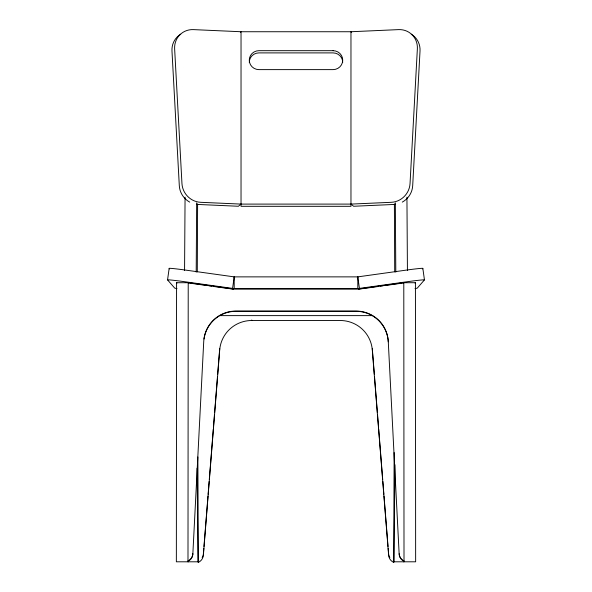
<?xml version="1.0" encoding="UTF-8"?>
<svg xmlns="http://www.w3.org/2000/svg" width="592" height="592" viewBox="0 0 592 592"><rect width="100%" height="100%" fill="white"/><g stroke="black" fill="none" stroke-linecap="round" stroke-linejoin="round"><path stroke-width="0.89" d="M393.695 561.801L415.643 561.801L415.421 282.717L403.374 282.717L357.25 289.148L234.75 289.148L188.626 282.717L176.579 282.717L176.357 561.801L198.305 561.801M187.99 561.801L188.219 282.717L188.582 283.139M197.869 456.972L198.313 562.4A8.695 8.636 0 0 0 203.382 555.215L219.706 349.924A32.153 31.931 0 0 1 251.763 320.509L340.237 320.509A32.153 31.931 0 0 1 372.294 349.924L388.618 555.215A8.695 8.636 0 0 0 393.687 562.4L394.146 452.54M197.617 203.826L197.328 262.937A223.798 7.807 90 0 0 197.284 271.883M184.571 270.507L185.067 197.173M196.196 272.142L196.662 202.878M394.931 464.683L394.006 561.764M192.844 554.038L192.844 553.772A8.458 8.458 0 0 1 187.997 560.994L187.997 561.26A8.458 8.458 0 0 0 192.844 554.038L203.729 341.554A32.153 32.146 0 0 1 235.845 311.059L356.155 311.059A32.153 32.146 0 0 1 388.271 341.554L399.156 554.038A8.458 8.458 0 0 0 404.003 561.26L404.003 560.994A8.458 8.458 0 0 1 399.156 553.772M188.426 560.513L188.271 561.801M203.818 548.34L203.382 553.838A8.695 8.636 0 0 1 202.161 557.627M203.966 546.512L207.977 496.103M208.118 494.268L209.139 481.437M209.287 479.609L211.544 451.193M211.618 450.275L213.29 429.2M213.438 427.365L214.459 414.533M214.607 412.705L217.449 376.956M217.664 374.211L218.685 361.379M218.759 360.461L219.706 348.547M176.978 288.659L174.736 288.141L167.551 279.912L169.157 268.391A16.08 0.555 7.9 0 1 185.148 270.033L234.195 276.871L357.805 276.871L406.852 270.033A16.08 0.555 -7.9 0 1 422.843 268.391L424.449 279.912L417.264 288.141L415.022 288.659M233.093 288.977L232.582 288.4L234.195 276.871L234.698 277.456M357.302 277.456L357.805 276.871L359.418 288.4L358.907 288.977M403.418 283.139L403.788 282.717L404.01 561.801M422.392 268.909L422.843 268.391M415.051 283.139L415.421 282.717M240.367 32.279L241.033 31.739L350.967 31.739L398.616 29.615A19.292 18.441 -50.9 0 1 417.367 48.766L410.041 183.572A19.292 18.441 -50.9 0 1 391.282 202.309L350.967 204.099L241.033 204.099L200.718 202.309A19.292 18.441 50.9 0 1 181.959 183.572L174.633 48.766A19.292 18.441 50.9 0 1 193.384 29.615L241.033 31.739L241.033 206.312L350.967 206.312L350.967 31.739L351.633 32.279M241.033 204.099L238.384 206.26L198.061 204.462A19.292 18.441 50.9 0 1 196.426 204.314M359.418 288.4L408.458 281.563A16.08 0.555 -7.9 0 1 424.449 279.912M358.693 289.214L362.297 288.711M363.014 288.615L370.94 287.505M371.665 287.409L378.873 286.402M380.308 286.202L383.194 285.803M384.637 285.596L391.845 284.597M392.563 284.493L400.495 283.39M401.213 283.287L403.781 282.717M190.787 283.287L188.219 282.717M219.721 315.625L372.279 315.625M232.582 288.4L183.542 281.563A16.08 0.555 7.9 0 0 167.551 279.912M191.505 283.39L199.437 284.493M200.155 284.597L207.363 285.596M208.806 285.803L211.692 286.202M213.127 286.402L220.335 287.409M221.06 287.505L228.986 288.615M229.703 288.711L233.307 289.214M350.967 204.099L353.616 206.26L393.939 204.462A19.292 18.441 -50.9 0 0 395.574 204.314M169.157 268.391L169.608 268.909M176.579 282.717L176.949 283.139M197.994 561.764L197.099 468.183M403.729 561.801L403.574 560.513M372.294 348.547L373.241 360.461M373.315 361.379L374.336 374.211M374.551 376.956L377.393 412.705M377.541 414.533L378.562 427.365M378.71 429.2L380.382 450.275M380.456 451.193L382.713 479.609M382.861 481.437L383.882 494.268M384.023 496.103L388.034 546.512M388.182 548.34L388.618 553.838A8.695 8.636 0 0 0 389.839 557.627M406.933 197.173L407.429 270.507M395.338 202.878L395.804 272.142M394.383 203.826L394.672 262.937A223.798 7.807 90 0 1 394.716 271.883M393.687 562.4L393.687 561.024A8.695 8.636 0 0 1 393.192 560.779M357.805 276.871L357.805 288.504L234.195 288.504L234.195 276.871M251.763 319.991L251.763 320.509M198.313 562.4L198.313 561.024A8.695 8.636 0 0 0 198.808 560.779M203.996 339.024A32.153 32.146 0 0 1 235.845 311.325L356.155 311.325A32.153 32.146 0 0 1 388.271 341.821M249.276 62.36A9.65 9.472 0 0 1 258.926 52.895L333.074 52.895A9.65 9.472 0 0 1 342.724 62.36M402.301 202.109A19.292 18.441 -50.9 0 0 412.691 185.725L420.024 50.919A19.292 18.441 -50.9 0 0 411.255 34.225M189.699 202.109A19.292 18.441 50.9 0 1 179.309 185.725L171.976 50.919A19.292 18.441 50.9 0 1 180.745 34.225M333.074 50.683L258.926 50.683A9.65 9.472 0 0 0 249.276 60.147A9.65 9.472 0 0 0 258.926 69.619L333.074 69.619A9.65 9.472 0 0 0 342.724 60.147A9.65 9.472 0 0 0 333.074 50.683"/></g></svg>
